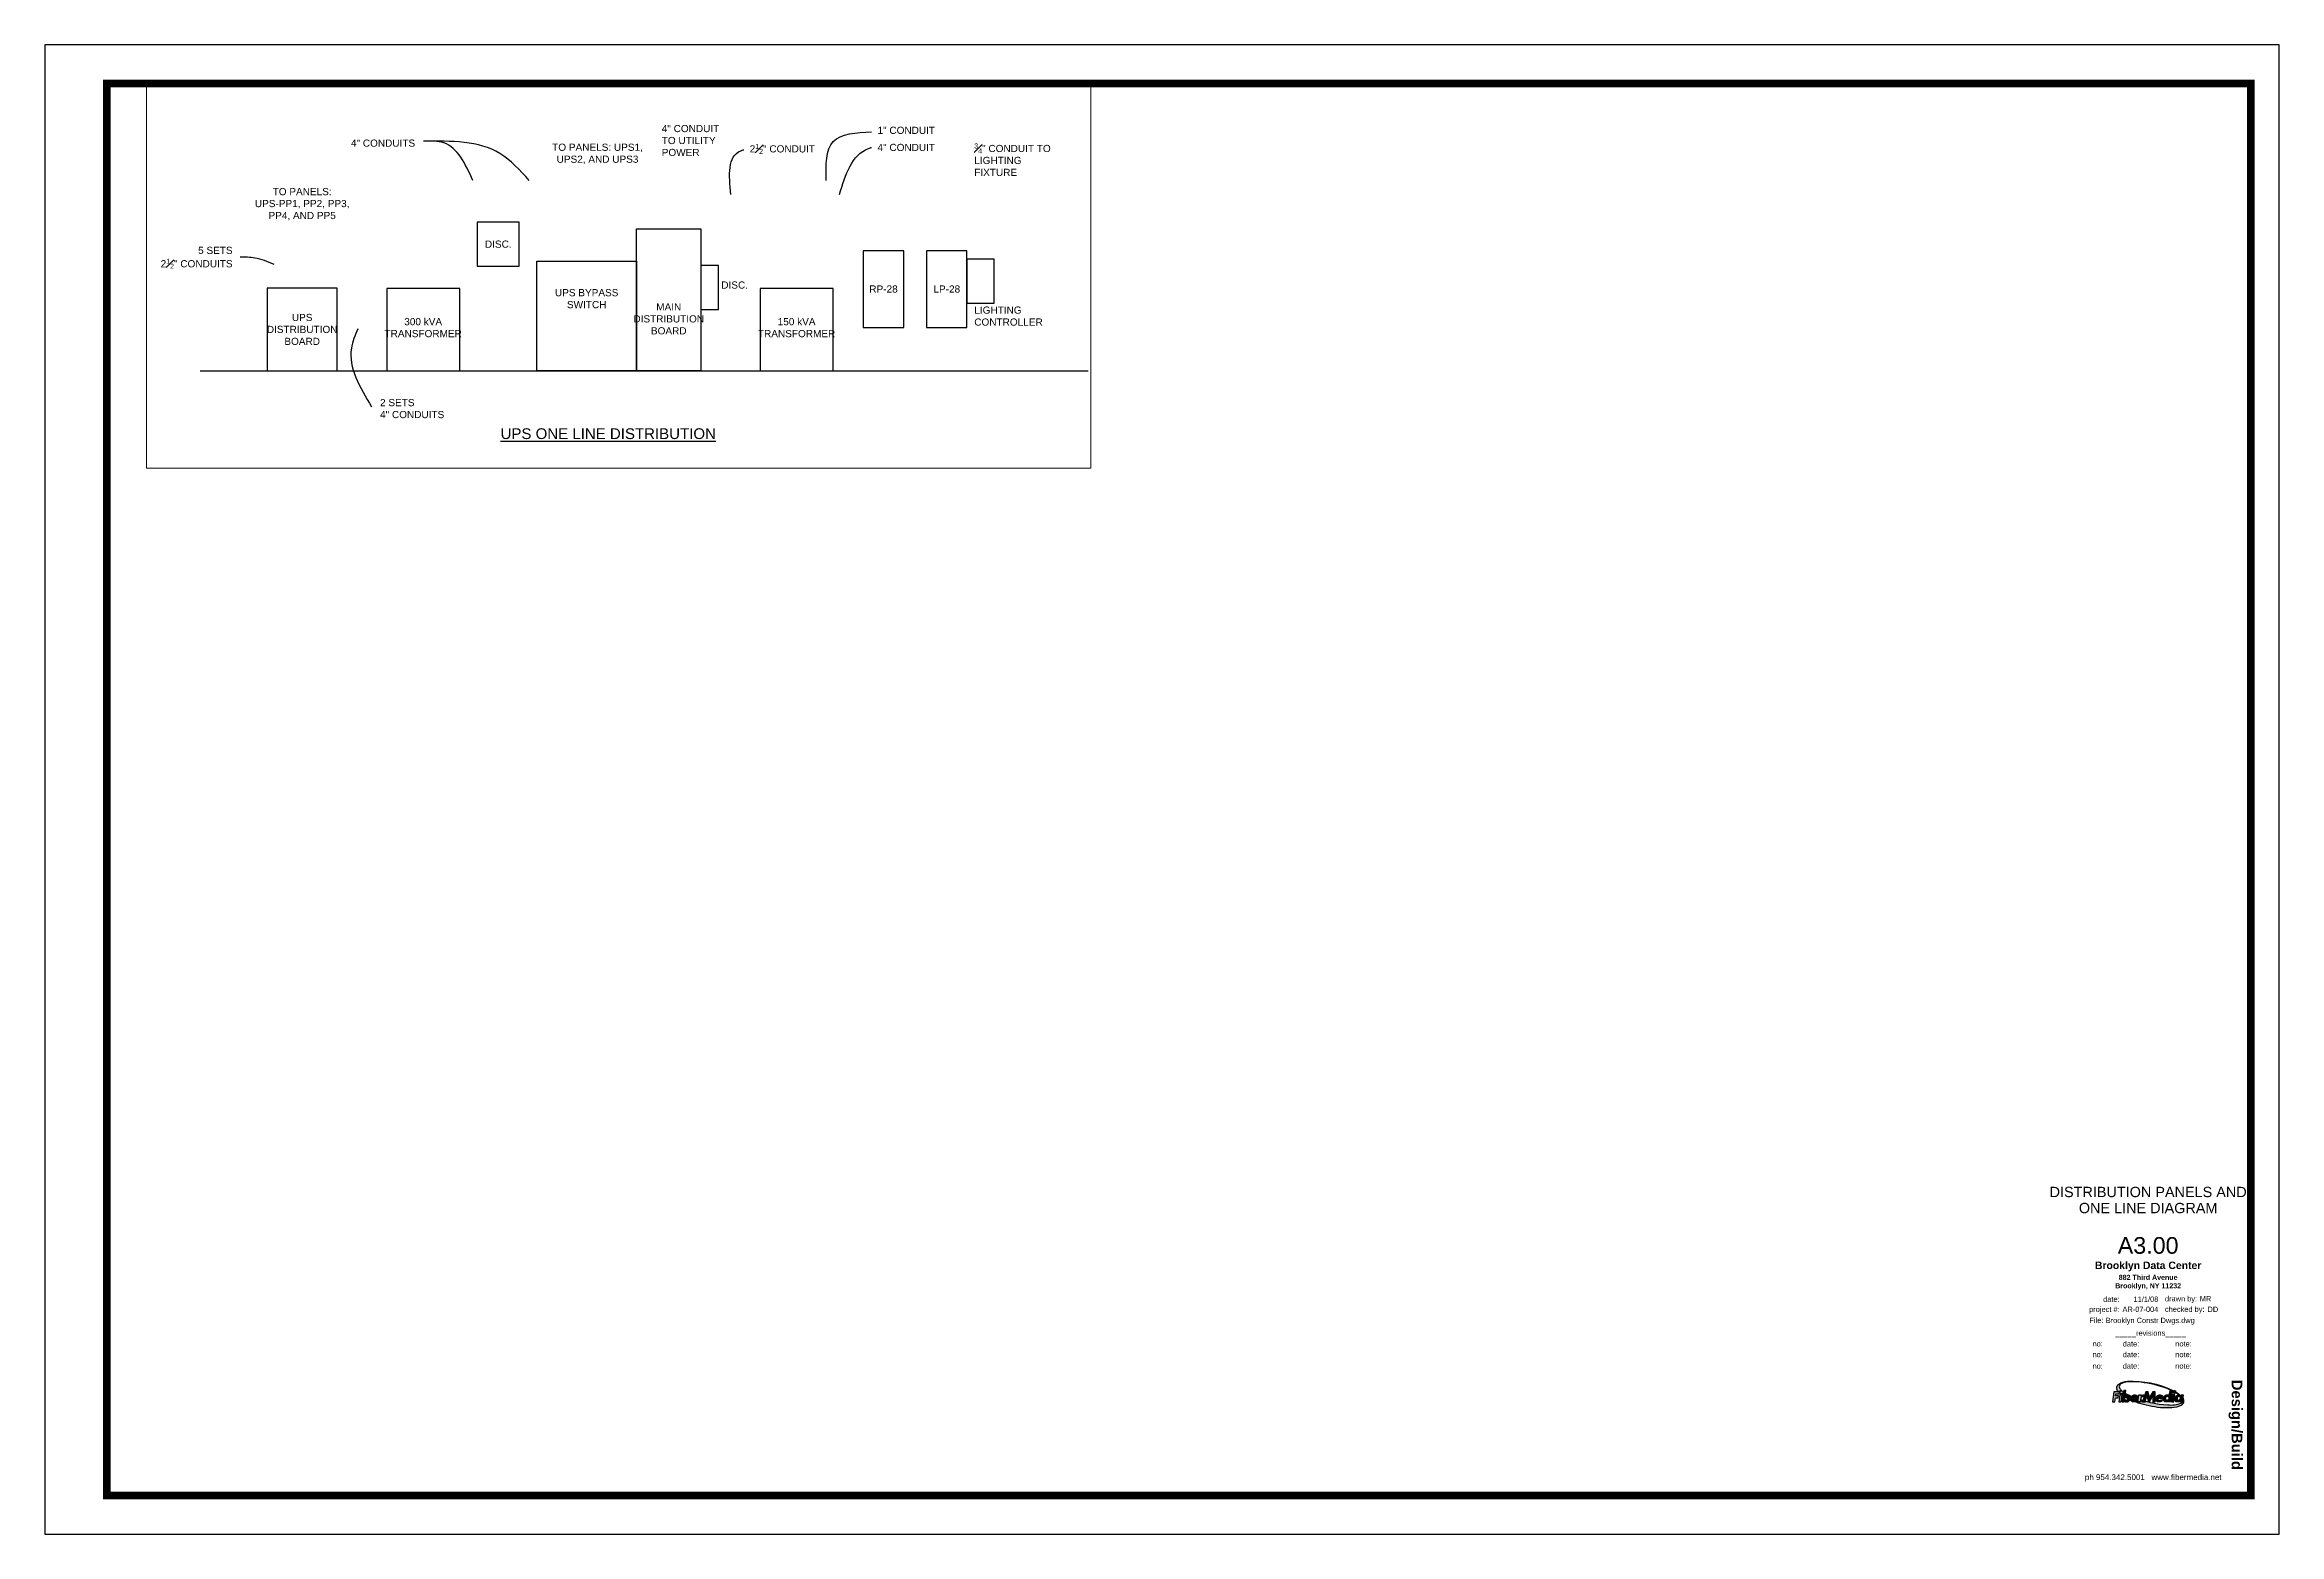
# Paper-space layout 'NY-3 - AS BUILTS' of a CAD drawing. Header units: inches. Extents: x 0 to 36, y -24 to 0.
# The model-space entities are those that its viewports show. They can reach past a viewport. Long polylines and large blocks are cut down to what shows.
import ezdxf
from ezdxf.enums import TextEntityAlignment as Align

# ---------------------------------------------------------------- set-up
doc = ezdxf.new("R2010")
doc.units = ezdxf.units.IN
doc.header["$LTSCALE"] = 48
doc.header["$MEASUREMENT"] = 0
doc.layers.add('A-ANNO-SHEET', color=254, linetype='Continuous')
doc.layers.add('A-TEXT', color=1, linetype='Continuous')
doc.styles.add('TITLES', font='arial.ttf')
doc.styles.add('TITLES-3', font='arial.ttf')

# ---------------------------------------------------------------- blocks, each defined once
blk = doc.blocks.new('A$C0594215C')
h = blk.add_hatch(color=252)
edge = h.paths.add_edge_path()
edge.add_arc((0.1709584520221278, -2.083412417283995), 1.994241966931446, 62.78941536878353, 63.22376952168978)
edge.add_line((1.069378830522702, -0.3030074503830686), (1.071617104786519, -0.2885521231887243))
edge.add_line((1.071617104786519, -0.2885521231887243), (1.040140566052813, -0.2885521231887243))
edge.add_arc((0.1709584520220259, -2.083412417283903), 1.99424196693141, 64.16087023338495, 72.49067860598396)
edge.add_arc((-0.5277084517235218, -3.968215901324365), 4.003150465513878, 71.0702508235103, 84.87925500281447)
edge.add_arc((-0.3279088631606356, -2.369745897196541), 2.39389000902527, 86.22761131080384, 94.90238556720435)
edge.add_arc((-0.4566078224503712, -0.695014201693217), 0.7144417293695254, 96.09674002829891, 112.5899473717824)
edge.add_arc((-0.6925404297798822, -0.1516498851547301), 0.1224750865826184, 108.3256368973689, 226.64074568241)
edge.add_arc((0.06924796671472477, 0.5894775064872809), 1.185198823558726, 224.4632536954635, 227.3058588094185)
edge.add_arc((-0.7370074130625661, -0.3487148906776948), 0.06714029003129537, 87.78886458942061, 157.4044804465227)
edge.add_line((-0.7989940322651883, -0.3229180384411219), (-0.8542210732216056, -0.3229180384411201))
edge.add_arc((-0.7387793199977679, -0.2018786304285818), 0.1672642719752762, 124.041875156641, 226.3559731906128, ccw=False)
edge.add_arc((-0.5144292626139443, -0.5079410988120755), 0.5466614540864426, 90.82985394865119, 125.5690931979918, ccw=False)
edge.add_arc((-0.3610322513703007, -3.311478692262784), 3.354023228119497, 64.95134072622949, 92.75674945493648, ccw=False)
edge.add_arc((0.7039107332047472, -1.147300799936029), 0.9437524349426538, 65.16556394757907, 67.89692153606262, ccw=False)
edge.add_arc((1.136874550745162, -0.3418156465467824), 0.06276319090301803, 125.6608338282049, 149.4029760901692)
h = blk.add_hatch(color=150)
h.paths.add_polyline_path([(-0.9439911472762432, -0.4731319960804505), (-0.9328605767375677, -0.4038293996040885), (-0.815976758122769, -0.4038293996040885), (-0.8042101655276213, -0.3305667204188687), (-1.005292228222817, -0.3305667204188687), (-1.061935408904997, -0.6832458108854187), (-0.977737164824589, -0.6832458108854205), (-0.9554397288431531, -0.544414633911245), (-0.8524234275730151, -0.544414633911245), (-0.8409748460060946, -0.4731319960804505)])
h.paths.add_polyline_path([(-0.8315595787810537, -0.6832458108854205), (-0.7543777457121728, -0.6832458108854187), (-0.7161092471273811, -0.4449735402985642), (-0.7932910801962691, -0.4449735402985731)])
h.paths.add_polyline_path([(-0.7921219219888123, -0.3487148906780728, 1), (-0.6818929041367845, -0.3487148906780728, 1)])
h.paths.add_polyline_path([(-0.04752948349631225, -0.4894467109836018), (-0.04038672422671397, -0.4449735402985624), (-0.1197046902389509, -0.4449735402985624), (-0.157973188823739, -0.6832458108854151), (-0.07865522281150916, -0.6832458108854222), (-0.05807147748218711, -0.5550846360765505, -0.245071500450143), (-0.01616514480915043, -0.5173092833866235, -0.2049683213130661), (0.0445668823545553, -0.5158868664348422), (0.05507708918350573, -0.443266386627263, 0.1480760763406219), (0.01158334787850634, -0.4483325901713702, 0.0958231418744584)])
h = blk.add_hatch(color=252)
edge = h.paths.add_edge_path()
edge.add_arc((-0.5584988805977833, -0.114976916662535), 0.3607012231287179, 236.5400983716009, 237.562923876772)
edge.add_arc((0.5293194132058447, 1.413000961975328), 2.235934034398122, 235.0372289959115, 235.8469038586064)
edge.add_line((-0.7259476360411483, -0.4373248583208191), (-0.7071341026659823, -0.4373248583208156))
edge.add_line((-0.7071341026659823, -0.4373248583208156), (-0.7089661904222773, -0.4487320398343329))
edge.add_arc((0.5293194132056713, 1.413000961975111), 2.235934034397848, 236.3711188150108, 236.9146349213882)
edge.add_line((-0.6912500706209634, -0.4603946559683649), (-0.6786437973078812, -0.3819038482014641))
edge.add_arc((-0.7444768747685605, -0.33760494926131), 0.07934977337871726, 260.646895352226, 326.06349712130617, ccw=False)
edge = h.paths.add_edge_path()
edge.add_arc((0.06924796671479616, 0.5894775064891622), 1.185198823560329, 236.2250848106262, 239.4956442540021)
edge.add_arc((-0.519879557446649, -0.5415871414219011), 0.1106152387782565, 96.4801786782034, 110.1386059489327)
edge.add_arc((-0.5298737445793613, -0.547784849296689), 0.1135785383427976, 104.3187470870249, 127.9229163778035)
edge.add_line((-0.5996792003322255, -0.4581897449704968), (-0.589641685545562, -0.3956928734517966))
edge = h.paths.add_edge_path()
edge.add_arc((-0.2709623054637533, -0.5878551794541035), 0.1626263114402569, 144.004809004419, 152.479002677329)
edge.add_arc((-0.5824146488473552, -0.5474296513729059), 0.1707947899236683, 11.72904961998594, 13.16119415732322)
edge.add_arc((-0.5192446614920238, -0.5286270174367876), 0.105076219430628, 11.02021304879129, 27.11211110247318)
edge.add_arc((0.1448197807670578, 0.6364064544775003), 1.254402788363411, 242.9462933076306, 244.1288281190921)
edge = h.paths.add_edge_path()
edge.add_arc((0.5293194132004926, 1.407691847918703), 2.235934034395837, 239.91588308536, 242.2112484682238)
edge.add_arc((-0.5789282358464746, -0.5596961891679846), 0.06668718741910036, 350.7831718364495, 372.246437661924)
edge.add_arc((-0.5579463066670773, -0.563961833901156), 0.04786988906962306, 22.61938422938717, 62.3609906839571)
edge.add_arc((-0.5587644726308713, -0.608386547774685), 0.08983294516621866, 75.14884898080328, 106.0788035953638)
edge.add_arc((-0.5391596285832256, -0.6009187423208008), 0.09053392178470354, 119.4301234675816, 125.3107629498658)
edge = h.paths.add_edge_path()
edge.add_line((-0.1557309399546014, -0.5886563389343884), (-0.3293648771392732, -0.5886563389343848))
edge.add_line((-0.3293648771392732, -0.5886563389343848), (-0.3293648771392732, -0.6091432262947674))
edge.add_arc((-0.2901175050265417, -0.5827829778931662), 0.04727810183953379, 213.8870330073015, 332.8460239399074)
edge.add_line((-0.2480502414908585, -0.6043599158633395), (-0.1582530643713511, -0.6043599158633395))
edge.add_line((-0.1582530643713511, -0.6043599158633395), (-0.1557309399546014, -0.5886563389343884))
edge = h.paths.add_edge_path()
edge.add_line((0.1125556042908258, -0.6745786467285875), (0.1060034805098375, -0.6960315596464408))
edge.add_line((0.1060034805098375, -0.6960315596464408), (-0.005567069166875882, -0.6960315596464408))
edge.add_line((-0.005567069166875882, -0.6960315596464408), (0.01127160104475777, -0.6451468648773133))
edge.add_arc((1.200554078187313, 3.258556665807383), 4.080844773563251, 252.0636616589661, 253.0563848921706, ccw=False)
edge.add_line((-0.05618320337368132, -0.6239561121565451), (-0.0677591167331073, -0.6960315596464426))
edge.add_line((-0.0677591167331073, -0.6960315596464426), (-0.1729762890325297, -0.696031559646439))
edge.add_line((-0.1729762890325297, -0.696031559646439), (-0.1618463988069969, -0.6267331990236844))
edge.add_arc((-0.2806453659168048, -0.5709757821471662), 0.1312329384076234, 293.89652817515673, 334.8573341880382, ccw=False)
edge.add_arc((0.5293194132057565, 1.413000961975097), 2.235934034397882, 250.2161091887117, 254.8021579129318)
edge.add_arc((0.9287271837570286, 2.38799455546791), 3.284102182812922, 252.5362963978491, 266.760041494498)
edge.add_arc((0.8962114969054849, 1.991936281189155), 2.886856852114225, 266.9600882480628, 273.0399117519371)
edge.add_arc((0.9972862860723108, -0.05007687140053507), 0.8423891327112868, 273.5404209041839, 296.6493961822535)
edge.add_arc((1.318880292104831, -0.6564303268407057), 0.1569688639149812, 290.9960937629002, 398.7429001081705)
edge.add_line((1.441310047317476, -0.5581950008254086), (1.43725783654282, -0.5843651773560463))
edge.add_arc((1.338238461958998, -0.635905774508418), 0.1116300573223636, -74.79073135478001, 27.497438359595776, ccw=False)
edge.add_arc((1.022168621060813, 0.07384928093940357), 0.8874322738903284, 262.5245608080628, 292.90240459135254, ccw=False)
edge.add_line((0.9067126345443874, -0.8060404598347901), (0.6005406320812803, -0.777936605636345))
edge.add_arc((1.200554078187356, 3.258556665807508), 4.080844773563383, 254.53729395839298, 261.54505320372846, ccw=False)
h = blk.add_hatch(color=150)
h.paths.add_polyline_path([(-0.464485142721113, -0.6506973027361997, 0.2422313771518775), (-0.4298396226932404, -0.5114791628187234, 0.2292342290760988), (-0.4772120682256222, -0.4478769649042444, 0.1981652741137444), (-0.5556947880809702, -0.4450501999229957, 0.1572452597342862), (-0.6108464704058818, -0.4794873226813102), (-0.5807737079797661, -0.2922444035421403), (-0.6564970456431425, -0.2922444035421404), (-0.7192951075691701, -0.6832458108854205), (-0.6435717699057868, -0.6832458108854224), (-0.6371805040175929, -0.6434516853926056, 0.2184930468814389), (-0.5981178874703339, -0.6846184754293763, 0.1922688431431269), (-0.52882683663384, -0.6846184754293763, 0.1528358977234149)])
h.paths.add_polyline_path([(-0.5394517096472456, -0.6175071193958779, -0.3487793084046487), (-0.6208198438288302, -0.6063099687616728, -0.3083958033458566), (-0.6185834228036207, -0.5378888816189449, -0.1098904949678576), (-0.5866216387563092, -0.5096609152313434, -0.1403228544293816), (-0.5329658476289718, -0.5090715903955785, -0.1824679828219365), (-0.5064327678955002, -0.5379484436120577, -0.1525949031095943), (-0.5099705039540794, -0.5821477071495381, -0.1943207963366883)], flags=16)
h = blk.add_hatch(color=150)
h.paths.add_polyline_path([(-0.3421506259002953, -0.6127866523531917), (-0.3421506259002918, -0.5758705901733645), (-0.1614259656604986, -0.5758705901733663, 0.340467163760611), (-0.1889941120606977, -0.4639251802061164, 0.5066452923940188), (-0.4137871478878736, -0.5468857539114218, 0.1586564397956879), (-0.4071284165138422, -0.6427457196372579, 0.1576907027495531), (-0.3525268192468296, -0.6866815408024998, 0.1371768687911763), (-0.2553093411860381, -0.6866815408024998, 0.2433452316852604), (-0.1715670514486263, -0.6171456646243598), (-0.240854213321871, -0.6171456646243598, -0.549380458128436)])
h.paths.add_polyline_path([(-0.3390040020224063, -0.5337555240530634, -0.5265984072587759), (-0.2373027410867827, -0.4988498700475361, -0.2686918640123406), (-0.2239423709463857, -0.5337555240530634)], flags=16)
blk.add_hatch(color=7).paths.add_polyline_path([(0.4551716178186531, -0.3305667204188687), (0.3717930145098194, -0.3305667204188705), (0.2577278615335246, -0.5328890657912595), (0.2129357394400877, -0.3305667204188634), (0.1288395170394949, -0.3305667204188634), (0.0121315968711535, -0.6832458108854205), (0.09653970216555763, -0.6832458108854205), (0.1642387413365327, -0.4615861413640943), (0.2179311398465735, -0.6832458108854187), (0.250600450719201, -0.6832458108854187), (0.375982897246594, -0.4654101950113709), (0.3706298007082225, -0.6832458108854187), (0.455171617818646, -0.6832458108854187)])
h = blk.add_hatch(color=7)
h.paths.add_polyline_path([(0.701476994245315, -0.4639251802061164, 0.5066452923940188), (0.4766839584181426, -0.5468857539114218, 0.1586564397956879), (0.483342689792174, -0.6427457196372579, 0.1576907027495531), (0.5379442870591866, -0.6866815408024998, 0.1371768687911763), (0.6351617651199781, -0.6866815408024998, 0.2433452316852604), (0.71890405485739, -0.6171456646243598), (0.6496168929841453, -0.6171456646243598, -0.549380458128436), (0.5483204804057209, -0.6127866523531917), (0.5483204804057245, -0.5758705901733645), (0.7290451406455141, -0.5758705901733663, 0.340467163760611)])
h.paths.add_polyline_path([(0.671159234551606, -0.5337555240530634), (0.5560976034755818, -0.5337555240530634, -0.5265984072586107), (0.657798864411177, -0.4988498700475166, -0.2686918640125928)], flags=16)
h = blk.add_hatch(color=256)
h.paths.add_polyline_path([(1.062692946819645, -0.2962008051664693), (0.9827583295877282, -0.2962008051664746), (0.9542080179841683, -0.4805857585216575, 0.1660834034530181), (0.912927642226208, -0.4462745412662041, 0.1922688431432861), (0.8436365913896609, -0.4462745412661828, 0.1302370855333304), (0.7819837571356274, -0.4847839311246496, 0.2760747585615823), (0.7446493774490683, -0.6194138538768765, 0.2292342290759845), (0.7920218229814395, -0.6830160517913164, 0.1612593907235224), (0.8779785577879835, -0.688053098275633, 0.1252117057155182), (0.928042070101629, -0.6495719029395364), (0.9228279756363733, -0.6832458108854187), (1.00276259286829, -0.6832458108854169)])
h.paths.add_polyline_path([(0.9362989646214679, -0.5244444720866159, -0.3047964561301256), (0.9345300912018857, -0.5922166724003528, -0.1119520285667268), (0.9021007595489365, -0.6210935256169492, -0.1403228544293417), (0.8484449684216138, -0.6216828504527143, -0.1824679828220262), (0.8219118886881347, -0.5928059972362156, -0.1525949031096704), (0.8254496247467316, -0.5486067336987173, -0.1943207963362681), (0.8549308304398302, -0.5132473214524413, -0.3487793084049131)], flags=16)
h = blk.add_hatch(color=7)
h.paths.add_polyline_path([(1.154277623326792, -0.4449735402985642), (1.074343006094889, -0.4449735402985677), (1.037448739789763, -0.6832458108854151), (1.117383357021666, -0.6832458108854222)])
h.paths.add_polyline_path([(1.081760041819127, -0.3418156465476727, 1), (1.191989059671155, -0.3418156465476727, 1)])
h = blk.add_hatch(color=256)
h.paths.add_polyline_path([(1.324372300600185, -0.4462745412662148, 0.1922688431434381), (1.255081249763581, -0.4462745412661917, 0.1302370855333025), (1.193428415509576, -0.4847839311246602, 0.2760747585615811), (1.156094035823021, -0.6194138538768907, 0.2292342290758893), (1.203466481355377, -0.6830160517913075, 0.1612593907235385), (1.289423216161925, -0.6880530982756365, 0.125211705715542), (1.339486728475581, -0.6495719029395328), (1.334272634010329, -0.6832458108854151), (1.414207251242239, -0.6832458108854151), (1.451101517547361, -0.4449735402985642), (1.371166900315455, -0.4449735402985642), (1.365652676358124, -0.4805857585216575, 0.1660834034529354)])
h.paths.add_polyline_path([(1.347743622995417, -0.5244444720866088, -0.3083958033495888), (1.345507201969728, -0.5928655592300078, -0.1098904949657672), (1.313545417922892, -0.6210935256169492, -0.1403228544293557), (1.259889626795566, -0.6216828504527125, -0.1824679828218888), (1.233356547062094, -0.5928059972362405, -0.1525949031094339), (1.236894283120652, -0.5486067336988043, -0.194320796336881), (1.266375488813825, -0.5132473214524165, -0.3487793084046638)], flags=16)
h = blk.add_hatch(color=252)
edge = h.paths.add_edge_path()
edge.add_arc((1.294789548762088, -0.5238541741345519), 0.09067722310861838, 68.35041922940898, 69.08930672506436)
edge.add_arc((1.289726775181985, -0.5330404807245797), 0.1010758765283463, 68.26698003533005, 96.40550105702381)
edge.add_line((1.278450311232106, -0.4325955994375743), (1.249091234959067, -0.4057262949633778))
edge.add_arc((0.1709584520220351, -2.083412417283851), 1.994241966931359, 57.27395073966413, 59.18374888272163)
edge.add_arc((1.136874550745189, -0.3418156465472389), 0.06276319090322025, 332.5701881616779, 357.8213908788101)
edge.add_arc((0.7039107332057878, -1.147300799931888), 0.9437524349385841, 48.58238692836511, 58.31666075905122, ccw=False)
blk.add_line((1.334272634010329, -0.6832458108854187), (1.414207251242232, -0.6832458108854205))
at = {"color": 252}
for points in [[(1.082849975142398, -0.3098693891248256, 0.001895229791132457), (1.069378830522702, -0.3030074503830686), (1.071617104786519, -0.2885521231887243), (1.040140566052813, -0.2885521231887243, 0.03636165827306567), (0.7709479942888287, -0.1815676360672729, 0.06032616856001785), (-0.170407552634785, 0.01895724729287984, 0.03786892965383652), (-0.5324868896217048, 0.01538663715040833, 0.07208968664432779), (-0.7310487088770508, -0.03538613640046684, 0.5675892245402974), (-0.776628227894637, -0.2406970021301387, 0.0124038407164836), (-0.7344170054064492, -0.2816245908299404, 0.3134558342570217), (-0.7989940322651883, -0.3229180384411219), (-0.8542210732216056, -0.3229180384411201, -0.4786589444729102), (-0.8324136359739285, -0.06327866090803802, -0.1527501872827882), (-0.5223466573924647, 0.03866301775111403, -0.1219227854038058), (1.059020278775545, -0.2729062270430536, -0.01191836001764309), (1.100284492139906, -0.2908216690240142, 0.1039668236059546)], [(-0.7573726745431557, -0.4158998078628002, 0.004462947815152335), (-0.751969294961448, -0.4194019010716747, 0.003532887754393757), (-0.7259476360411483, -0.4373248583208191), (-0.7071341026659823, -0.4373248583208156), (-0.7089661904222773, -0.4487320398343329, 0.002371540844472829), (-0.6912500706209634, -0.4603946559683649), (-0.6786437973078812, -0.3819038482014641, -0.293446667063234)], [(-0.589641685545562, -0.3956928734517966, 0.01427147646340206), (-0.5323635361593624, -0.4316786279869937, 0.05966678784963601), (-0.5579635411699364, -0.43773464393756, 0.1033583336597226), (-0.5996792003322255, -0.4581897449704968)], [(-0.5914892244348628, -0.5270404343290558, 0.01001575575805477), (-0.5131020290790609, -0.5703775499653698, 0.09392591860414795), (-0.5137585622834919, -0.5455507088451217, 0.1751647028251352), (-0.5357394990469118, -0.5215544763454325, 0.1357827486056406), (-0.5836445329810189, -0.5220677164908345, 0.02566476300210364)], [(-0.402537777784957, -0.4922768751370903, 0.03699250549519911), (-0.4151860764648774, -0.5127098465925162, 0.006248990724130681), (-0.4161060677270534, -0.5085411426483226, 0.07032976486685392), (-0.4257145856311375, -0.4807403094763281, 0.005159827285565176)], [(-0.1557309399546014, -0.5886563389343884), (-0.3293648771392732, -0.5886563389343848), (-0.3293648771392732, -0.6091432262947674, 0.5713097235665051), (-0.2480502414908585, -0.6043599158633395), (-0.1582530643713511, -0.6043599158633395)], [(0.1125556042908258, -0.6745786467285875), (0.1060034805098375, -0.6960315596464408), (-0.005567069166875882, -0.6960315596464408), (0.01127160104475777, -0.6451468648773133, -0.004331599335719296), (-0.05618320337368132, -0.6239561121565451), (-0.0677591167331073, -0.6960315596464426), (-0.1729762890325297, -0.696031559646439), (-0.1618463988069969, -0.6267331990236844, -0.1806528547857834), (-0.2274847152853319, -0.6909592366212625, 0.02001308373530438), (-0.05683702907758814, -0.7447343395270405, 0.06214260323679621), (0.7431169158915907, -0.8908582889914936, 0.02653445933012724), (1.049306077919379, -0.8908582889914936, 0.101175043808208), (1.37512291105579, -0.8029772205379011, 0.5081346510250146), (1.441310047317476, -0.5581950008254086), (1.43725783654282, -0.5843651773560463, -0.4785198978218252), (1.367524081090465, -0.7436258850258177, -0.1333300928544844), (0.9067126345443874, -0.8060404598347901), (0.6005406320812803, -0.777936605636345, -0.03058665103199306)], [(1.328243005524843, -0.4395735415947293, 0.003224016070622273), (1.327153369222678, -0.4391491452644498, 0.123398130634315), (1.278450311232106, -0.4325955994375743), (1.249091234959067, -0.4057262949633778, 0.00833325929926334), (1.192581641140958, -0.3707282426256224, 0.1106271704536815), (1.199592375066061, -0.3442015729523007, -0.04249934181818223)]]:
    blk.add_lwpolyline(points, format="xyb", close=True, dxfattribs=at)
at = {"color": 150}
for points in [[(-1.061935408905001, -0.6832458108854205), (-0.977737164824589, -0.6832458108854205), (-0.9554397288431566, -0.544414633911245), (-0.8524234275730151, -0.544414633911245), (-0.8409748460060982, -0.4731319960804541), (-0.9439911472762397, -0.4731319960804505), (-0.9328605767375677, -0.4038293996040903), (-0.815976758122769, -0.4038293996040885), (-0.8042101655276177, -0.3305667204188651), (-1.005292228222817, -0.3305667204188687), (-1.061935408905001, -0.6832458108854205)], [(-0.7543777457121728, -0.6832458108854205), (-0.7161092471273811, -0.4449735402985624), (-0.7932910801962691, -0.4449735402985695), (-0.8315595787810572, -0.6832458108854205)]]:
    blk.add_lwpolyline(points, close=True, dxfattribs=at)
for points in [[(-0.6108464704058818, -0.4794873226813099), (-0.5807737079797661, -0.2922444035421403), (-0.6564970456431425, -0.2922444035421403), (-0.7192951075691703, -0.6832458108854205), (-0.6435717699057868, -0.6832458108854222), (-0.6371805040175929, -0.6434516853926056, 0.2184930468814389), (-0.5981178874703339, -0.6846184754293763, 0.1922688431431269), (-0.52882683663384, -0.6846184754293763, 0.1528358977234149), (-0.464485142721113, -0.6506973027361997, 0.2422313771518775), (-0.4298396226932404, -0.5114791628187234, 0.2292342290760988), (-0.4772120682256222, -0.4478769649042444, 0.1981652741137445), (-0.5556947880809702, -0.4450501999229957, 0.1622829305430352), (-0.6121727389427782, -0.4810914463521048)], [(-0.6180680546762609, -0.4762177616190488, 0.0001645841879939112), (-0.6181151508044529, -0.4762758386788288, 0.0001645841879939112)]]:
    blk.add_lwpolyline(points, format="xyb", dxfattribs=at)
for points in [[(-0.6208198438288299, -0.6063099687616731, 0.3487793084046479), (-0.5394517096472455, -0.6175071193958779, 0.1943207963366884), (-0.5099705039540794, -0.582147707149538, 0.1525949031095951), (-0.5064327678955003, -0.5379484436120574, 0.1824679828219372), (-0.5329658476289723, -0.5090715903955783, 0.1403228544293804), (-0.5866216387563092, -0.5096609152313434, 0.1119520285663383), (-0.619050970409166, -0.5385377684478243, 0.3047964561307527)], [(-0.240854213321871, -0.6171456646243598), (-0.1715670514486263, -0.6171456646243598, -0.2433452316852561), (-0.2553093411860381, -0.6866815408024998, -0.1371768687911763), (-0.3525268192468261, -0.6866815408024998, -0.1576907027495572), (-0.4071284165138422, -0.6427457196372579, -0.1586564397957188), (-0.4137871478878701, -0.546885753911404, -0.5066452923939466), (-0.1889941120607119, -0.4639251802061075, -0.3404671637606559), (-0.1614259656604986, -0.5758705901733663), (-0.3421506259002918, -0.5758705901733645), (-0.3421506259002953, -0.6127866523531917, 0.549380458128436)], [(-0.2373027410867614, -0.4988498700475539, -0.2686918640121395), (-0.2239423709463857, -0.5337555240530634), (-0.3390040020224063, -0.5337555240530634, -0.5265984072588918)], [(-0.07865522281150916, -0.6832458108854222), (-0.157973188823739, -0.6832458108854187), (-0.1197046902389474, -0.4449735402985624), (-0.04038672422671752, -0.4449735402985624), (-0.04752948349631225, -0.4894467109836018, -0.09359216279658797), (0.01005303019546844, -0.4490179564196168, -0.1537512449355207), (0.05507708918350573, -0.443266386627263), (0.0445668823545553, -0.5158868664348422, 0.2049683213130661), (-0.01616514480915043, -0.5173092833866235, 0.245071500450143), (-0.05807147748218711, -0.5550846360765505)]]:
    blk.add_lwpolyline(points, format="xyb", close=True, dxfattribs=at)
at = {"color": 7}
blk.add_lwpolyline([(0.4551716178186496, -0.6832458108854187), (0.4551716178186496, -0.3305667204188687), (0.3717930145098229, -0.3305667204188651), (0.2577278615335281, -0.5328890657912542), (0.2129357394400913, -0.3305667204188651), (0.1288395170394949, -0.3305667204188651), (0.01213159687115706, -0.6832458108854205), (0.09653970216555408, -0.6832458108854205), (0.1642387413365327, -0.4615861413640943), (0.21793113984657, -0.6832458108854205), (0.250600450719201, -0.6832458108854187), (0.375982897246594, -0.4654101950113727), (0.3706298007082225, -0.6832458108854187), (0.4550379060026195, -0.6832458108854187)], dxfattribs=at)
for points in [[(0.6496168929841453, -0.6171456646243598), (0.71890405485739, -0.6171456646243598, -0.2433452316852561), (0.6351617651199781, -0.6866815408024998, -0.1371768687911763), (0.5379442870591902, -0.6866815408024998, -0.1576907027495572), (0.483342689792174, -0.6427457196372579, -0.1586564397957188), (0.4766839584181461, -0.546885753911404, -0.5066452923939466), (0.7014769942453043, -0.4639251802061075, -0.3404671637606559), (0.7290451406455141, -0.5758705901733663), (0.5483204804057209, -0.5758705901733645), (0.5483204804057209, -0.6127866523531917, 0.549380458128436)], [(0.6577988644112267, -0.4988498700475539, -0.2686918640121395), (0.6711592345516024, -0.5337555240530634), (0.5560976034755818, -0.5337555240530634, -0.5265984072588918)], [(0.9542080179841683, -0.4805857585216557), (0.9827583295877353, -0.2962008051664728), (1.062692946819638, -0.2962008051664693), (1.002762592868287, -0.6832458108854187), (0.9228279756363769, -0.6832458108854187), (0.928042070101629, -0.6495719029395328, -0.1252117057155522), (0.8779785577879693, -0.6880530982756383, -0.1612593907235022), (0.792021822981436, -0.6830160517913146, -0.2292342290760988), (0.7446493774490577, -0.6194138538768357, -0.276074758561474), (0.7819837571356203, -0.4847839311246585, -0.1302370855333447), (0.8436365913896573, -0.4462745412661828, -0.1922688431431269), (0.9129276422261512, -0.4462745412661828, -0.1660834034532019)], [(0.9362989646214679, -0.5244444720866159, 0.3487793084046479), (0.8549308304398835, -0.5132473214524129, 0.1943207963366884), (0.8254496247467173, -0.5486067336987528, 0.1525949031095951), (0.8219118886881382, -0.5928059972362316, 0.1824679828219372), (0.8484449684216102, -0.6216828504527125, 0.1403228544293804), (0.9021007595489472, -0.6210935256169456, 0.1119520285663383), (0.934530091201804, -0.5922166724004665, 0.3047964561307527)]]:
    blk.add_lwpolyline(points, format="xyb", close=True, dxfattribs=at)
blk.add_lwpolyline([(1.074343006094889, -0.4449735402985677), (1.037448739789763, -0.6832458108854187), (1.117383357021666, -0.6832458108854187), (1.154277623326792, -0.4449735402985642)], close=True, dxfattribs=at)
for points in [[(1.371166900315455, -0.4449735402985642), (1.451101517547361, -0.4449735402985642), (1.414207251242239, -0.6832458108854187), (1.334272634010329, -0.6832458108854187), (1.339486728475581, -0.6495719029395328, -0.1252117057155522), (1.289423216161921, -0.6880530982756383, -0.1612593907235022), (1.203466481355388, -0.6830160517913146, -0.2292342290760988), (1.15609403582301, -0.6194138538768357, -0.276074758561474), (1.193428415509576, -0.4847839311246585, -0.1302370855333447), (1.255081249763606, -0.4462745412661828, -0.1922688431431269), (1.324372300600103, -0.4462745412661828, -0.1660834034532019), (1.365652676358124, -0.4805857585216557)], [(1.34774362299542, -0.5244444720866159, 0.3487793084046479), (1.266375488813836, -0.5132473214524129, 0.1943207963366884), (1.236894283120673, -0.5486067336987528, 0.1525949031095951), (1.23335654706209, -0.5928059972362316, 0.1824679828219372), (1.259889626795566, -0.6216828504527125, 0.1403228544293804), (1.313545417922899, -0.6210935256169456, 0.1119520285663383), (1.345974749575756, -0.5922166724004665, 0.3047964561307527)]]:
    blk.add_lwpolyline(points, format="xyb", close=True)
at = {"color": 252}
blk.add_lwpolyline([(1.431124394710039, -0.5739907262990886, 0.0128639353569724), (1.42781716512641, -0.5692955227701226)], format="xyb", dxfattribs=at)
at = {"color": 150}
blk.add_circle((-0.7370074130627984, -0.3487148906780728), 0.05511450892601504, dxfattribs=at)
at = {"color": 7}
blk.add_circle((1.136874550745141, -0.3418156465476727), 0.05511450892601504, dxfattribs=at)
blk = doc.blocks.new('BROOKLYN Title Block')
at = {"layer": 'A-ANNO-SHEET', "const_width": 0.125}
blk.add_lwpolyline([(0.9999999999999929, -23.375), (35.5425, -23.375), (35.5425, -0.6250000000000142), (0.9999999999999929, -0.6250000000000142)], close=True, dxfattribs=at)
at = {"layer": 'DEFPOINTS'}
blk.add_lwpolyline([(-7.105427357601002e-15, -24), (35.99999999999999, -24.00000000000001), (36, -1.4210854715202e-14), (0, 0)], close=True, dxfattribs=at)
at = {"xscale": 0.4548443468294892, "yscale": 0.4548443468294892, "zscale": 0.4548443468294892}
blk.add_blockref('A$C0594215C', (33.79304651566147, -21.55237025653006), dxfattribs=at)
at = {"color": 8, "style": 'TITLES'}
for s, p in [('drawn by:', (34.15741636670126, -20.2474246610041)), ('checked by:', (34.15741636670126, -20.41616138079593)), ('_____revisions_____', (33.35922517793305, -20.80085178307936))]:
    blk.add_text(s, height=0.08557018463612717, dxfattribs=at).set_placement(p)
for s, p in [('project #:', (33.42766188357741, -20.41793558113427)), ('File:', (33.16554274911031, -20.59369486841766)), ('date:', (33.42766188357741, -20.25452146235749)), ('no:', (33.15708229619944, -20.97344849958127)), ('no:', (33.15708229619944, -21.14604521608317)), ('date:', (33.744004399883, -20.97344849958127)), ('date:', (33.744004399883, -21.14604521608317)), ('note:', (34.59007620756256, -20.97344849958127)), ('note:', (34.59007620756256, -21.14604521608317)), ('no:', (33.15708229619944, -21.33097026574914)), ('date:', (33.744004399883, -21.33097026574914)), ('note:', (34.59007620756256, -21.33097026574914))]:
    blk.add_text(s, height=0.08557018463612717, dxfattribs=at).set_placement(p, align=Align.RIGHT)
for s, insert, char_height, width, attachment_point in [('{\\fArial|b1|i0|c0|p34;\\C1;Brooklyn Data Center}', (33.88704597413516, -19.60635939021101), 0.120043382730165, 3.172749307818577, 2), ('{\\fArial|b1|i0|c0|p34;\\C1;882 Third Avenue\\PBrooklyn, NY 11232}', (33.88704597413516, -19.81933168340791), 0.08133443417326212, 3.343932551702072, 2), ('ph 954.342.5001{\\fArial|b1|i0|c0|p34;  } www.fibermedia.net', (33.96891706200605, -23.0939004484738), 0.09209491121463186, 4.20073928942518, 5)]:
    blk.add_mtext(s, dxfattribs=dict(at, insert=insert, char_height=char_height, width=width, attachment_point=attachment_point))
at = {"color": 8, "insert": (35.29226635336966, -22.23684620011851), "char_height": 0.1700321862983417, "width": 2.010918778399449, "attachment_point": 5, "rotation": 270, "style": 'TITLES'}
blk.add_mtext('{\\fArial|b1|i0|c0|p34;\\C1;Design/Build}', dxfattribs=at)
at = {"style": 'TITLES-3'}
for p in [(33.88704597413516, -18.56759901035833), (33.88704597413516, -18.82624751378314), (33.88704597413516, -19.08489601720795)]:
    blk.add_attdef('SHEETTITLE', text='', height=0.1663200000000002, dxfattribs=at).set_placement(p, align=Align.CENTER)
at = {"color": 1, "style": 'TITLES'}
blk.add_attdef('A0.01', text='', height=0.2683859062500003, dxfattribs=at).set_placement((33.88704597413508, -19.34552281351656), align=Align.MIDDLE_CENTER)
at = {"color": 8, "style": 'TITLES'}
for tag, p in [('BROOKLYN_CONST_DWGS.DWG', (33.20328339655821, -20.59590513197278)), ('MR', (34.71819307577005, -20.2474246610041)), ('DD', (34.84336879951081, -20.41793558113427))]:
    blk.add_attdef(tag, p, '', height=0.08557018463612717, dxfattribs=at)
for tag, p in [('AR-07-004', (34.05120748806935, -20.41793558113427)), ('11/1/08', (34.05120748806935, -20.25452146235749)), ('___', (33.40824078748264, -20.97344849958127)), ('___', (33.40824078748264, -21.14604521608317)), ('_______', (34.25995705260941, -20.97344849958127)), ('_______', (34.25995705260941, -21.14604521608317)), ('_________', (35.21362181205449, -20.97344849958127)), ('_________', (35.21362181205449, -21.14604521608317)), ('___', (33.40824078748264, -21.33097026574914)), ('_______', (34.25995705260941, -21.33097026574914)), ('_________', (35.21362181205449, -21.33097026574914))]:
    blk.add_attdef(tag, text='', height=0.08557018463612717, dxfattribs=at).set_placement(p, align=Align.RIGHT)

msp = doc.modelspace()

# ---------------------------------------------------------------- linework, layer by layer
msp.add_line((275035.3513190783, 274625.9425690667), (275530.7976510935, 274625.9425690667))
for points in [[(275189.9747734278, 274684.3910224417), (275213.4190831717, 274684.3910224417), (275213.4190831717, 274708.8910224417), (275189.9747734278, 274708.8910224417)], [(275314.8121101296, 274625.9425690667), (275278.8121101296, 274625.9425690667), (275278.8121101296, 274705.1646463237), (275314.8121101296, 274705.1646463237)], [(275405.3926551155, 274650.1794033643), (275427.9170557216, 274650.1794033643), (275427.9170557216, 274693.0130645101), (275405.3926551155, 274693.0130645101)], [(275440.7130480836, 274650.1794033643), (275463.2374486897, 274650.1794033643), (275463.2374486897, 274693.0130645101), (275440.7130480836, 274693.0130645101)], [(275223.2355341123, 274625.9425690667), (275223.2355341123, 274687.1646463237), (275278.8121101296, 274687.1646463237), (275278.8121101296, 274625.9425690667)], [(275314.8121101296, 274660.1646463237), (275324.5160968194, 274660.1646463237), (275324.5160968194, 274684.6646463237), (275314.8121101296, 274684.6646463237)], [(275463.2374486897, 274663.7063766479), (275478.3572131864, 274663.7063766479), (275478.3572131864, 274688.2063766479), (275463.2374486897, 274688.2063766479)], [(275072.6671656971, 274625.9425690667), (275111.862147375, 274625.9425690667), (275111.862147375, 274672.1747724333), (275072.6671656971, 274672.1747724333)], [(275139.4327386933, 274625.9425690667), (275180.1583224873, 274625.9425690667), (275180.1583224873, 274671.8810081095), (275139.4327386933, 274671.8810081095)], [(275347.7966875495, 274625.9425690667), (275388.5222713435, 274625.9425690667), (275388.5222713435, 274671.8810081095), (275347.7966875495, 274671.8810081095)]]:
    msp.add_lwpolyline(points, close=True)
at = {"color": 8}
for points in [[(275218.8961104218, 274732.2124374334), (275202.6262208942, 274747.2074740198), (275160.0470525757, 274754.0880251324)], [(275187.569096759, 274732.2124374334), (275171.2992072314, 274753.1644562217), (275160.0470525758, 274754.0880251324)], [(275384.6277765436, 274732.2124374334), (275388.5693847134, 274753.9055814645), (275410.031211927, 274759.4131917004)], [(275331.4070335818, 274724.367757682), (275337.0153403006, 274748.7922823035), (275338.7088261944, 274749.3486806367)], [(275392.0678365056, 274724.367757682), (275408.3377260332, 274750.0930408626), (275410.031211927, 274750.6494391958)], [(275076.5921882177, 274685.3886292659), (275065.8377757532, 274688.9217505741), (275057.6983527612, 274689.4300239658)], [(275123.2603371346, 274649.4026041254), (275119.7272158264, 274638.6481916609), (275130.979370482, 274605.9600916987)]]:
    msp.add_spline(points, degree=3, dxfattribs=at)

# ---------------------------------------------------------------- texts
at = {"layer": 'A-TEXT', "style": 'TITLES'}
for s, insert, char_height, width, attachment_point in [('\\A1;4" CONDUITS', (275155.3024017246, 274753.0044435344), 4, 81.61658976448234, 6), ('\\A1;4" CONDUIT TO UTILITY POWER', (275292.9034171913, 274763.1706209146), 4, 40.34627943724627, 1), ('\\A1;1" CONDUIT', (275413.2955764413, 274762.1828352459), 4, 43.65504568460165, 1), ('TO PANELS: UPS1, UPS2, AND UPS3', (275257.0787076552, 274747.0352416402), 4, 52.68892585503636, 5), ('\\A1;2{\\H0.7x;\\S1#2;}" CONDUIT', (275341.9731907087, 274752.6363111497), 4, 40.34627943724627, 1), ('\\A1;4" CONDUIT', (275413.2955764413, 274752.6363111497), 4, 35.19930302299326, 1), ('\\A1;{\\H0.7x;\\S3#4;}" CONDUIT TO LIGHTING FIXTURE', (275467.3033878548, 274743.7573739606), 4, 44.93683168606367, 4), ('TO PANELS: UPS-PP1, PP2, PP3, PP4, AND PP5 ', (275092.264656536, 274718.9400106563), 4, 52.68892585503636, 5), ('\\A1;5 SETS\\P2{\\H0.7x;\\S1#2;}" CONDUITS', (275053.4624367399, 274689.0601789634), 4, 81.61658976448234, 6), ('DISC.', (275201.6969282998, 274696.6410224417), 4, 44.93683168606367, 5), ('UPS BYPASS ^JSWITCH', (275251.023822121, 274666.2292522016), 4, 58.51340770337265, 5), ('DISC.', (275333.5910081373, 274673.8093512081), 4, 44.93683168606367, 5), ('RP-28', (275416.6548554185, 274671.5962339372), 4, 44.93683168606367, 5), ('LP-28', (275451.9752483867, 274671.5962339372), 4, 44.93683168606367, 5), ('UPS DISTRIBUTION BOARD', (275092.264656536, 274649.05867075), 4, 44.93683168606367, 5), ('300 kVA^JTRANSFORMER', (275159.7955305902, 274650.0401272384), 4, 44.93683168606367, 5), ('MAIN DISTRIBUTION BOARD', (275296.8121101296, 274654.9440156624), 4, 44.93683168606367, 5), ('150 kVA^JTRANSFORMER', (275368.1594794465, 274650.0401272384), 4, 44.93683168606367, 5), ('LIGHTING CONTROLLER', (275467.3033878548, 274656.4961485012), 4, 44.93683168606367, 4), ('\\A1;2 SETS\\P4" CONDUITS', (275135.7240213332, 274604.8765101007), 4, 81.61658976448234, 4), ('{\\LUPS ONE LINE DISTRIBUTION}', (275263.056477131, 274590.8584240721), 6, 180.1676336651435, 5)]:
    msp.add_mtext(s, dxfattribs=dict(at, insert=insert, char_height=char_height, width=width, attachment_point=attachment_point))

psp = doc.layouts.new('NY-3 - AS BUILTS')

# ---------------------------------------------------------------- block references
ref = psp.add_blockref('BROOKLYN Title Block', (0, 0))
ref.add_attrib('A0.01', 'A3.00', dxfattribs={"color": 1, "height": 0.2683859062500003, "style": 'TITLES'}).set_placement((33.88704597413508, -19.34552281351656), align=Align.MIDDLE_CENTER)
ref.add_attrib('SHEETTITLE', 'ONE LINE DIAGRAM', dxfattribs={"height": 0.1663200000000002, "style": 'TITLES-3'}).set_placement((33.88704597413516, -18.82624751378314), align=Align.CENTER)
ref.add_attrib('BROOKLYN_CONST_DWGS.DWG', 'Brooklyn Constr Dwgs.dwg', (33.20328339655821, -20.59590513197278), dxfattribs={"color": 8, "height": 0.08557018463612717, "style": 'TITLES'})
ref.add_attrib('AR-07-004', 'AR-07-004', dxfattribs={"color": 8, "height": 0.08557018463612717, "style": 'TITLES'}).set_placement((34.05120748806935, -20.41793558113427), align=Align.RIGHT)
ref.add_attrib('DD', 'DD', (34.84336879951081, -20.41793558113427), dxfattribs={"color": 8, "height": 0.08557018463612717, "style": 'TITLES'})
ref.add_attrib('MR', 'MR', (34.71819307577005, -20.2474246610041), dxfattribs={"color": 8, "height": 0.08557018463612717, "style": 'TITLES'})
ref.add_attrib('11/1/08', '11/1/08', dxfattribs={"color": 8, "height": 0.08557018463612717, "style": 'TITLES'}).set_placement((34.05120748806935, -20.25452146235749), align=Align.RIGHT)
ref.add_attrib('SHEETTITLE', 'DISTRIBUTION PANELS AND', dxfattribs={"height": 0.1663200000000002, "style": 'TITLES-3'}).set_placement((33.88704597413516, -18.56759901035833), align=Align.CENTER)

# ---------------------------------------------------------------- viewports
at = {"layer": 'DEFPOINTS'}
psp.add_viewport(center=(9.24653549563562, -3.724989290275375), size=(15.20855149687237, 6.199978580550748), view_center_point=(275268.8619092825, 274678.9473740058), view_height=214.7423527452309, dxfattribs=at)

doc.saveas('drawing.dxf')
